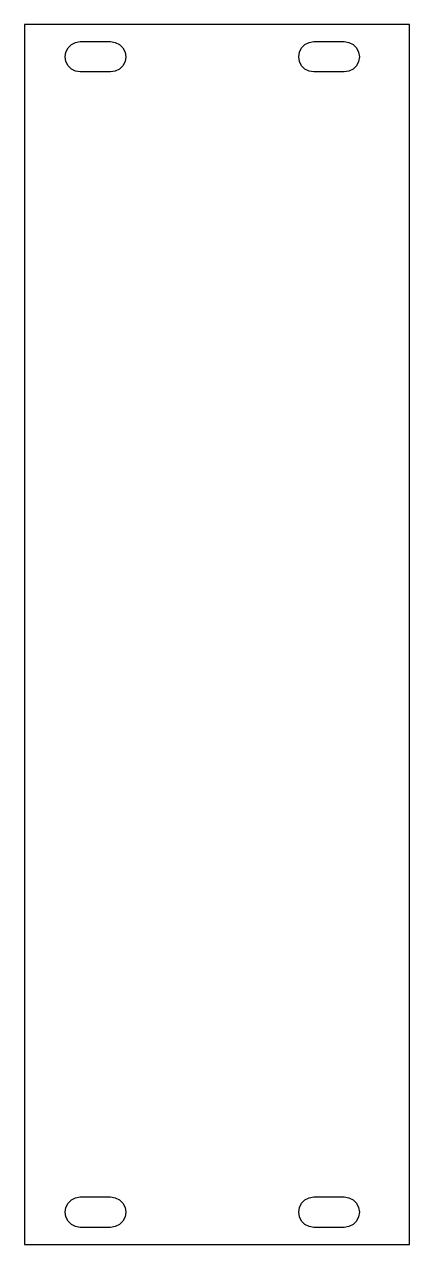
# Model space of a CAD drawing. Header units: metres. Extents: x 0 to 41, y 0 to 128.
import ezdxf

# ---------------------------------------------------------------- set-up
doc = ezdxf.new("R2010")
doc.units = ezdxf.units.M

msp = doc.modelspace()

# ---------------------------------------------------------------- linework, layer by layer
for p, q in [((40.64, 128.5), (0, 128.5)), ((0, 128.5), (0, 0)), ((40.64, 0), (40.64, 128.5)), ((4.3783, 125.582), (4.60556, 126.028)), ((4.60556, 126.028), (4.95953, 126.382)), ((4.95953, 126.382), (5.40556, 126.609)), ((5.40556, 126.609), (5.89999, 126.688)), ((5.89999, 126.688), (9.09999, 126.688)), ((9.09999, 126.688), (9.59442, 126.609)), ((9.59442, 126.609), (10.0405, 126.382)), ((10.0405, 126.382), (10.3944, 126.028)), ((10.3944, 126.028), (10.6217, 125.582)), ((29.0183, 125.582), (29.2456, 126.028)), ((29.2456, 126.028), (29.5995, 126.382)), ((29.5995, 126.382), (30.0456, 126.609)), ((30.0456, 126.609), (30.54, 126.688)), ((30.54, 126.688), (33.74, 126.688)), ((33.74, 126.688), (34.2344, 126.609)), ((34.2344, 126.609), (34.6805, 126.382)), ((34.6805, 126.382), (35.0344, 126.028)), ((35.0344, 126.028), (35.2617, 125.582)), ((4.29999, 125.087), (4.3783, 125.582)), ((4.3783, 124.593), (4.29999, 125.087)), ((10.6217, 125.582), (10.7, 125.087)), ((10.7, 125.087), (10.6217, 124.593)), ((28.94, 125.087), (29.0183, 125.582)), ((29.0183, 124.593), (28.94, 125.087)), ((35.2617, 125.582), (35.34, 125.087)), ((35.34, 125.087), (35.2617, 124.593)), ((4.60556, 124.147), (4.3783, 124.593)), ((4.95953, 123.793), (4.60556, 124.147)), ((5.40556, 123.566), (4.95953, 123.793)), ((5.89999, 123.488), (5.40556, 123.566)), ((9.09999, 123.488), (5.89999, 123.488)), ((9.59442, 123.566), (9.09999, 123.488)), ((10.0405, 123.793), (9.59442, 123.566)), ((10.3944, 124.147), (10.0405, 123.793)), ((10.6217, 124.593), (10.3944, 124.147)), ((29.2456, 124.147), (29.0183, 124.593)), ((29.5995, 123.793), (29.2456, 124.147)), ((30.0456, 123.566), (29.5995, 123.793)), ((30.54, 123.488), (30.0456, 123.566)), ((33.74, 123.488), (30.54, 123.488)), ((34.2344, 123.566), (33.74, 123.488)), ((34.6805, 123.793), (34.2344, 123.566)), ((35.0344, 124.147), (34.6805, 123.793)), ((35.2617, 124.593), (35.0344, 124.147)), ((4.29999, 3.41249), (4.3783, 3.90692)), ((4.3783, 3.90692), (4.60556, 4.35295)), ((4.60556, 4.35295), (4.95953, 4.70692)), ((4.95953, 4.70692), (5.40556, 4.93419)), ((5.40556, 4.93419), (5.89999, 5.0125)), ((5.89999, 5.0125), (9.09999, 5.0125)), ((9.09999, 5.0125), (9.59442, 4.93419)), ((9.59442, 4.93419), (10.0405, 4.70692)), ((10.0405, 4.70692), (10.3944, 4.35295)), ((10.3944, 4.35295), (10.6217, 3.90692)), ((10.6217, 3.90692), (10.7, 3.41249)), ((28.94, 3.41249), (29.0183, 3.90692)), ((29.0183, 3.90692), (29.2456, 4.35295)), ((29.2456, 4.35295), (29.5995, 4.70692)), ((29.5995, 4.70692), (30.0456, 4.93419)), ((30.0456, 4.93419), (30.54, 5.0125)), ((30.54, 5.0125), (33.74, 5.0125)), ((33.74, 5.0125), (34.2344, 4.93419)), ((34.2344, 4.93419), (34.6805, 4.70692)), ((34.6805, 4.70692), (35.0344, 4.35295)), ((35.0344, 4.35295), (35.2617, 3.90692)), ((35.2617, 3.90692), (35.34, 3.41249)), ((4.3783, 2.91806), (4.29999, 3.41249)), ((4.60556, 2.47203), (4.3783, 2.91806)), ((10.6217, 2.91806), (10.3944, 2.47203)), ((10.7, 3.41249), (10.6217, 2.91806)), ((29.0183, 2.91806), (28.94, 3.41249)), ((29.2456, 2.47203), (29.0183, 2.91806)), ((35.2617, 2.91806), (35.0344, 2.47203)), ((35.34, 3.41249), (35.2617, 2.91806)), ((4.95953, 2.11807), (4.60556, 2.47203)), ((5.40556, 1.89081), (4.95953, 2.11807)), ((5.89999, 1.8125), (5.40556, 1.89081)), ((9.09999, 1.8125), (5.89999, 1.8125)), ((9.59442, 1.89081), (9.09999, 1.8125)), ((10.0405, 2.11807), (9.59442, 1.89081)), ((10.3944, 2.47203), (10.0405, 2.11807)), ((29.5995, 2.11807), (29.2456, 2.47203)), ((30.0456, 1.89081), (29.5995, 2.11807)), ((30.54, 1.8125), (30.0456, 1.89081)), ((33.74, 1.8125), (30.54, 1.8125)), ((34.2344, 1.89081), (33.74, 1.8125)), ((34.6805, 2.11807), (34.2344, 1.89081)), ((35.0344, 2.47203), (34.6805, 2.11807)), ((0, 0), (40.64, 0))]:
    msp.add_line(p, q)

doc.saveas('drawing.dxf')
